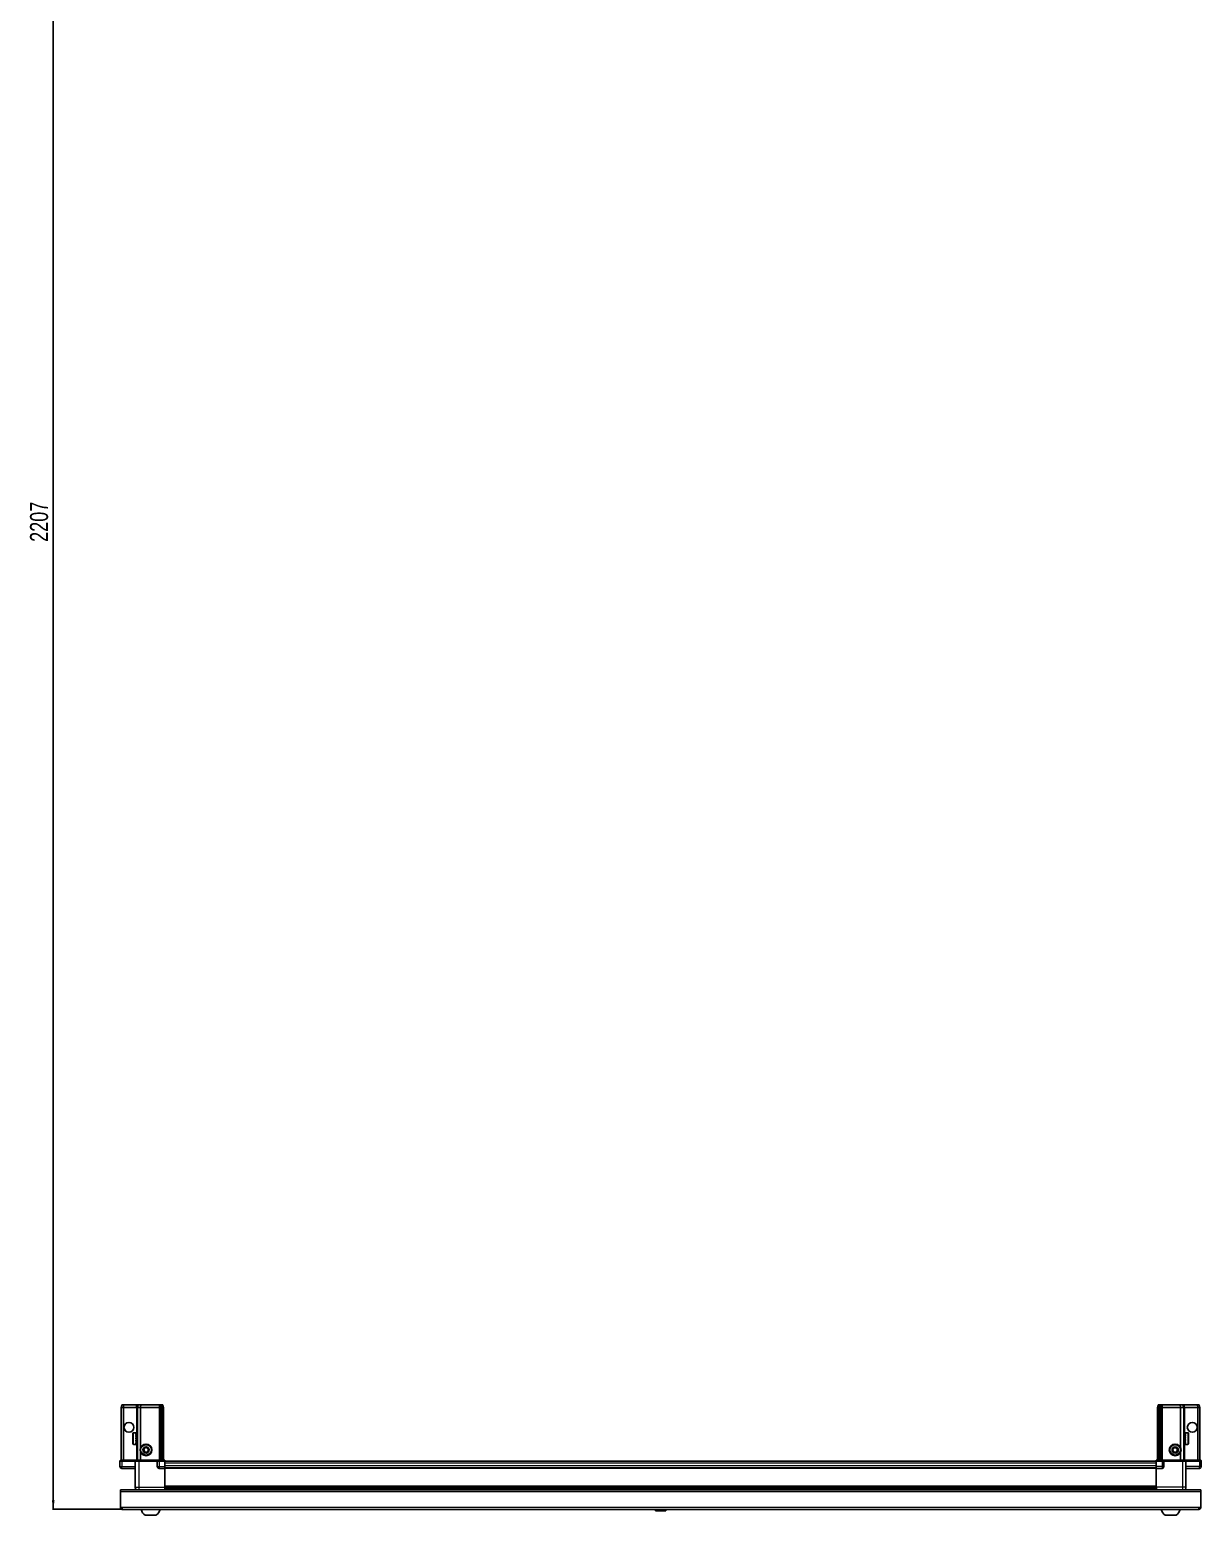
# Model space of a CAD drawing. Header units: millimetres. Extents: x 1319 to 6470, y -1638 to 1748.
# Drawn here: x 1375 to 2675, y -1638 to 11 of the extents above; entities that cross this region are included whole.
import ezdxf

# ---------------------------------------------------------------- set-up
doc = ezdxf.new("R2010")
doc.units = ezdxf.units.MM
doc.layers.add('FORMAT', color=7, linetype='Continuous')
doc.styles.add('SLDTEXTSTYLE0', font='TXT', dxfattribs={"width": 0.75})
doc.dimstyles.new('SLDDIMSTYLE0', dxfattribs={"dimtxt": 20, "dimasz": 10, "dimexe": 0, "dimexo": 0.0625, "dimgap": 5, "dimtad": 2, "dimdec": 1, "dimrnd": 1e-09, "dimzin": 12, "dimdsep": 46, "dimtxsty": 'SLDTEXTSTYLE0', "dimsah": 1, "dimcen": 0.09, "dimadec": 0, "dimazin": 3, "dimtfac": 1, "dimtofl": 0, "dimtmove": 0, "dimatfit": 3, "dimfxl": 0, "dimfrac": 2, "dimtolj": 1, "dimtzin": 12, "dimarcsym": 0})

# ---------------------------------------------------------------- blocks, each defined once
blk = doc.blocks.new('_D_9')
at = {"layer": 'FORMAT'}
for p, q in [((2068.9, 575.4), (1399.7, 575.4)), ((1400.7, 575.4), (1400.7, -1631.6)), ((1477.2, -1631.6), (1399.7, -1631.6))]:
    blk.add_line(p, q, dxfattribs=at)
for points in [[(1400.7, 575.4), (1399.1, 565.4), (1402.2, 565.4)], [(1400.7, -1631.6), (1402.2, -1621.6), (1399.1, -1621.6)]]:
    blk.add_solid(points, dxfattribs=at)
at = {"layer": 'FORMAT', "insert": (1374.9, -557.7), "char_height": 20, "attachment_point": 1, "rotation": 90, "style": 'SLDTEXTSTYLE0'}
blk.add_mtext('2207', dxfattribs=at)

msp = doc.modelspace()

# ---------------------------------------------------------------- linework, layer by layer
at = {"color": 7, "linetype": 'Continuous', "lineweight": 25}
for p, q in [((1476.16, -1518.62), (1476.96, -1515.62)), ((1476.96, -1515.62), (1478.81, -1515.62)), ((1478.66, -1518.62), (1478.81, -1515.62)), ((1478.81, -1515.62), (1493.16, -1515.62)), ((1493.16, -1515.62), (1494.96, -1515.62)), ((1494.16, -1518.62), (1494.96, -1515.62)), ((1494.96, -1515.62), (1497.99, -1515.62)), ((1497.99, -1515.62), (1497.66, -1518.62)), ((1497.99, -1515.62), (1518.16, -1515.62)), ((1518.16, -1515.62), (1519.96, -1515.62)), ((1519.96, -1515.62), (1519.16, -1518.62)), ((1519.96, -1515.62), (1520.7, -1515.62)), ((1520.7, -1515.62), (1520.16, -1518.62)), ((1520.7, -1515.62), (1521.2, -1515.62)), ((1521.2, -1515.62), (1521.66, -1518.62)), ((1521.2, -1515.62), (1522.35, -1515.62)), ((1522.35, -1515.62), (1523.16, -1518.62)), ((2626.96, -1515.62), (2626.16, -1518.62)), ((2628.11, -1515.62), (2626.96, -1515.62)), ((2628.11, -1515.62), (2627.66, -1518.62)), ((2628.61, -1515.62), (2628.11, -1515.62)), ((2628.61, -1515.62), (2629.16, -1518.62)), ((2629.35, -1515.62), (2628.61, -1515.62)), ((2629.35, -1515.62), (2630.16, -1518.62)), ((2631.16, -1515.62), (2629.35, -1515.62)), ((2651.32, -1515.62), (2631.16, -1515.62)), ((2651.32, -1515.62), (2651.66, -1518.62)), ((2654.35, -1515.62), (2651.32, -1515.62)), ((2655.16, -1518.62), (2654.35, -1515.62)), ((2656.16, -1515.62), (2654.35, -1515.62)), ((2670.5, -1515.62), (2656.16, -1515.62)), ((2670.66, -1518.62), (2670.5, -1515.62)), ((2672.35, -1515.62), (2670.5, -1515.62)), ((2673.16, -1518.62), (2672.35, -1515.62)), ((1476.16, -1518.62), (1476.16, -1576.92)), ((1478.66, -1518.62), (1476.16, -1518.62)), ((1493.16, -1518.62), (1478.66, -1518.62)), ((1478.66, -1518.62), (1478.66, -1576.92)), ((1494.16, -1518.62), (1493.16, -1518.62)), ((1497.66, -1518.62), (1494.16, -1518.62)), ((1494.16, -1518.62), (1494.16, -1576.92)), ((1497.66, -1518.62), (1497.66, -1563.12)), ((1518.16, -1518.62), (1497.66, -1518.62)), ((1519.16, -1518.62), (1518.16, -1518.62)), ((1519.16, -1518.62), (1519.16, -1576.92)), ((1520.16, -1518.62), (1519.16, -1518.62)), ((1520.16, -1518.62), (1520.16, -1576.92)), ((1521.66, -1518.62), (1520.16, -1518.62)), ((1521.66, -1518.62), (1521.66, -1576.92)), ((1523.16, -1518.62), (1521.66, -1518.62)), ((1523.16, -1518.62), (1523.16, -1576.92)), ((2626.16, -1518.62), (2627.66, -1518.62)), ((2626.16, -1518.62), (2626.16, -1576.92)), ((2627.66, -1518.62), (2629.16, -1518.62)), ((2627.66, -1518.62), (2627.66, -1576.92)), ((2629.16, -1518.62), (2630.16, -1518.62)), ((2629.16, -1518.62), (2629.16, -1576.92)), ((2630.16, -1518.62), (2630.16, -1576.92)), ((2630.16, -1518.62), (2631.16, -1518.62)), ((2631.16, -1518.62), (2651.66, -1518.62)), ((2651.66, -1518.62), (2651.66, -1563.12)), ((2651.66, -1518.62), (2655.16, -1518.62)), ((2655.16, -1518.62), (2655.16, -1576.92)), ((2655.16, -1518.62), (2656.16, -1518.62)), ((2656.16, -1518.62), (2670.66, -1518.62)), ((2670.66, -1518.62), (2673.16, -1518.62)), ((2670.66, -1518.62), (2670.66, -1576.92)), ((2673.16, -1518.62), (2673.16, -1576.92)), ((1488.96, -1558.82), (1488.96, -1547.42)), ((1492.16, -1546.62), (1489.76, -1546.62)), ((1492.16, -1546.62), (1492.16, -1546.63)), ((1492.16, -1546.63), (1492.66, -1546.63)), ((1492.16, -1546.81), (1492.66, -1546.81)), ((1492.16, -1546.81), (1492.16, -1547.03)), ((1492.16, -1547.03), (1492.66, -1547.03)), ((1492.16, -1547.61), (1492.66, -1547.61)), ((1492.16, -1547.61), (1492.16, -1548.03)), ((1492.16, -1548.03), (1492.66, -1548.03)), ((1492.16, -1548.94), (1492.66, -1548.94)), ((1492.16, -1548.94), (1492.16, -1549.53)), ((1492.16, -1549.53), (1492.66, -1549.53)), ((1492.66, -1546.81), (1492.66, -1546.63)), ((1492.66, -1547.03), (1492.66, -1546.81)), ((1492.66, -1547.61), (1492.66, -1547.03)), ((1492.66, -1548.03), (1492.66, -1547.61)), ((1492.66, -1548.94), (1492.66, -1548.03)), ((1492.76, -1548.72), (1492.66, -1548.72)), ((1492.66, -1549.53), (1492.66, -1548.94)), ((1492.66, -1550.68), (1492.66, -1549.53)), ((1492.76, -1557.52), (1492.76, -1548.72)), ((1493.64, -1549.81), (1493.16, -1549.12)), ((1493.16, -1557.12), (1493.16, -1549.12)), ((1494.12, -1549.12), (1493.64, -1549.81)), ((1493.64, -1556.43), (1493.64, -1549.81)), ((1494.16, -1549.12), (1494.12, -1549.12)), ((1494.12, -1557.12), (1494.12, -1549.12)), ((2655.19, -1549.12), (2655.16, -1549.12)), ((2655.67, -1549.81), (2655.19, -1549.12)), ((2655.19, -1549.12), (2655.19, -1557.12)), ((2656.16, -1549.12), (2655.67, -1549.81)), ((2655.67, -1549.81), (2655.67, -1556.43)), ((2656.16, -1549.12), (2656.16, -1557.12)), ((2656.66, -1548.72), (2656.56, -1548.72)), ((2656.56, -1548.72), (2656.56, -1557.52)), ((2659.56, -1546.62), (2656.66, -1546.62)), ((2657.16, -1546.62), (2656.66, -1546.62)), ((2656.66, -1546.62), (2656.66, -1546.67)), ((2656.66, -1546.67), (2656.66, -1546.95)), ((2657.16, -1546.67), (2656.66, -1546.67)), ((2657.16, -1546.95), (2656.66, -1546.95)), ((2656.66, -1546.95), (2656.66, -1547.23)), ((2657.16, -1547.23), (2656.66, -1547.23)), ((2656.66, -1547.23), (2656.66, -1547.89)), ((2657.16, -1547.89), (2656.66, -1547.89)), ((2656.66, -1547.89), (2656.66, -1548.36)), ((2656.66, -1548.36), (2656.66, -1549.34)), ((2657.16, -1548.36), (2656.66, -1548.36)), ((2657.16, -1549.34), (2656.66, -1549.34)), ((2656.66, -1549.34), (2656.66, -1549.96)), ((2656.66, -1549.96), (2656.66, -1551.16)), ((2657.16, -1549.96), (2656.66, -1549.96)), ((2657.16, -1546.67), (2657.16, -1546.62)), ((2657.16, -1547.23), (2657.16, -1546.95)), ((2657.16, -1548.36), (2657.16, -1547.89)), ((2657.16, -1549.96), (2657.16, -1549.34)), ((2660.36, -1547.42), (2660.36, -1558.82)), ((1489.76, -1559.62), (1492.16, -1559.62)), ((1492.16, -1550.68), (1492.66, -1550.68)), ((1492.16, -1550.68), (1492.16, -1551.38)), ((1492.16, -1551.38), (1492.66, -1551.38)), ((1492.16, -1552.67), (1492.66, -1552.67)), ((1492.16, -1552.67), (1492.16, -1553.4)), ((1492.16, -1552.81), (1492.66, -1552.81)), ((1492.16, -1553.31), (1492.66, -1553.31)), ((1492.16, -1553.4), (1492.66, -1553.4)), ((1492.16, -1554.69), (1492.66, -1554.69)), ((1492.16, -1554.69), (1492.16, -1555.4)), ((1492.16, -1555.4), (1492.66, -1555.4)), ((1492.16, -1556.56), (1492.66, -1556.56)), ((1492.16, -1556.56), (1492.16, -1557.17)), ((1492.16, -1557.17), (1492.66, -1557.17)), ((1492.16, -1558.1), (1492.66, -1558.1)), ((1492.16, -1558.1), (1492.16, -1558.54)), ((1492.16, -1558.54), (1492.66, -1558.54)), ((1492.16, -1559.15), (1492.66, -1559.15)), ((1492.16, -1559.15), (1492.16, -1559.38)), ((1492.16, -1559.38), (1492.66, -1559.38)), ((1492.16, -1559.6), (1492.66, -1559.6)), ((1492.16, -1559.6), (1492.16, -1559.62)), ((1492.16, -1559.61), (1492.66, -1559.61)), ((1492.66, -1551.38), (1492.66, -1550.68)), ((1492.66, -1552.67), (1492.66, -1551.38)), ((1492.66, -1552.81), (1492.66, -1552.67)), ((1492.66, -1553.4), (1492.66, -1553.31)), ((1492.66, -1554.69), (1492.66, -1553.4)), ((1492.66, -1555.4), (1492.66, -1554.69)), ((1492.66, -1556.56), (1492.66, -1555.4)), ((1492.66, -1557.17), (1492.66, -1556.56)), ((1492.66, -1558.1), (1492.66, -1557.17)), ((1492.66, -1557.52), (1492.76, -1557.52)), ((1492.66, -1558.54), (1492.66, -1558.1)), ((1492.66, -1559.15), (1492.66, -1558.54)), ((1492.66, -1559.38), (1492.66, -1559.15)), ((1492.66, -1559.6), (1492.66, -1559.38)), ((1492.66, -1559.61), (1492.66, -1559.6)), ((1493.16, -1557.12), (1493.64, -1556.43)), ((1493.64, -1556.43), (1494.12, -1557.12)), ((1494.12, -1557.12), (1494.16, -1557.12)), ((2655.16, -1557.12), (2655.19, -1557.12)), ((2655.19, -1557.12), (2655.67, -1556.43)), ((2655.67, -1556.43), (2656.16, -1557.12)), ((2656.56, -1557.52), (2656.66, -1557.52)), ((2657.16, -1551.16), (2656.66, -1551.16)), ((2656.66, -1551.16), (2656.66, -1551.79)), ((2657.16, -1551.79), (2656.66, -1551.79)), ((2656.66, -1551.87), (2656.66, -1553.17)), ((2657.16, -1551.87), (2656.66, -1551.87)), ((2657.16, -1553.17), (2656.66, -1553.17)), ((2657.16, -1553.65), (2656.66, -1553.65)), ((2656.66, -1553.65), (2656.66, -1553.91)), ((2656.66, -1553.91), (2656.66, -1555.17)), ((2657.16, -1553.91), (2656.66, -1553.91)), ((2657.16, -1555.17), (2656.66, -1555.17)), ((2656.66, -1555.17), (2656.66, -1555.86)), ((2656.66, -1555.86), (2656.66, -1556.98)), ((2657.16, -1555.86), (2656.66, -1555.86)), ((2657.16, -1556.98), (2656.66, -1556.98)), ((2656.66, -1556.98), (2656.66, -1557.55)), ((2656.66, -1557.55), (2656.66, -1558.41)), ((2657.16, -1557.55), (2656.66, -1557.55)), ((2657.16, -1558.41), (2656.66, -1558.41)), ((2656.66, -1558.41), (2656.66, -1558.8)), ((2656.66, -1558.8), (2656.66, -1559.32)), ((2657.16, -1558.8), (2656.66, -1558.8)), ((2657.16, -1559.32), (2656.66, -1559.32)), ((2656.66, -1559.32), (2656.66, -1559.5)), ((2656.66, -1559.5), (2656.66, -1559.62)), ((2657.16, -1559.5), (2656.66, -1559.5)), ((2656.66, -1559.62), (2659.56, -1559.62)), ((2657.16, -1551.87), (2657.16, -1551.16)), ((2657.16, -1553.91), (2657.16, -1553.17)), ((2657.16, -1555.86), (2657.16, -1555.17)), ((2657.16, -1557.55), (2657.16, -1556.98)), ((2657.16, -1558.8), (2657.16, -1558.41)), ((2657.16, -1559.5), (2657.16, -1559.32)), ((1475.16, -1576.92), (1474.66, -1577.79)), ((1474.66, -1578.12), (1474.66, -1577.79)), ((1474.66, -1578.12), (1476.66, -1578.12)), ((1474.66, -1578.12), (1474.66, -1584.12)), ((1476.66, -1576.92), (1475.16, -1576.92)), ((1476.66, -1576.92), (1491.46, -1576.92)), ((1491.46, -1578.12), (1476.66, -1578.12)), ((1476.66, -1578.12), (1491.46, -1578.12)), ((1491.46, -1576.92), (1491.66, -1576.92)), ((1491.66, -1578.12), (1491.46, -1578.12)), ((1491.66, -1578.12), (1491.66, -1576.92)), ((1491.66, -1576.92), (1495.66, -1576.92)), ((1495.66, -1578.12), (1491.66, -1578.12)), ((1491.66, -1578.12), (1491.66, -1607.12)), ((1495.66, -1576.92), (1515.96, -1576.92)), ((1515.96, -1578.12), (1495.66, -1578.12)), ((1497.66, -1568.12), (1497.66, -1576.92)), ((1515.96, -1576.92), (1516.16, -1576.92)), ((1516.16, -1578.12), (1515.96, -1578.12)), ((1516.16, -1578.12), (1516.16, -1576.92)), ((1516.83, -1576.92), (1516.16, -1576.92)), ((1516.16, -1578.12), (1518.16, -1578.12)), ((1516.16, -1578.12), (1516.16, -1584.12)), ((1516.83, -1576.92), (1524.66, -1576.92)), ((1524.66, -1577.79), (1518.16, -1577.79)), ((1524.66, -1578.12), (1518.16, -1578.12)), ((1518.16, -1578.12), (1524.66, -1578.12)), ((1524.66, -1576.92), (1524.66, -1577.79)), ((1524.66, -1577.79), (1524.66, -1577.79)), ((1524.66, -1578.12), (1524.66, -1577.79)), ((1524.66, -1578.12), (1524.66, -1578.12)), ((1524.66, -1578.12), (1524.66, -1584.12)), ((2624.66, -1578.27), (1524.66, -1578.27)), ((2624.66, -1577.79), (2624.66, -1576.92)), ((2624.66, -1576.92), (2632.48, -1576.92)), ((2624.66, -1578.12), (2624.66, -1577.79)), ((2631.16, -1577.79), (2624.66, -1577.79)), ((2631.16, -1578.12), (2624.66, -1578.12)), ((2624.66, -1578.12), (2624.66, -1584.12)), ((2631.16, -1578.12), (2633.16, -1578.12)), ((2633.16, -1578.12), (2631.16, -1578.12)), ((2633.16, -1576.92), (2632.48, -1576.92)), ((2633.16, -1578.12), (2633.16, -1576.92)), ((2633.16, -1576.92), (2633.36, -1576.92)), ((2633.36, -1578.12), (2633.16, -1578.12)), ((2633.16, -1578.12), (2633.16, -1584.12)), ((2633.36, -1576.92), (2653.66, -1576.92)), ((2653.66, -1578.12), (2633.36, -1578.12)), ((2651.66, -1568.12), (2651.66, -1576.92)), ((2653.66, -1576.92), (2657.66, -1576.92)), ((2657.66, -1578.12), (2653.66, -1578.12)), ((2657.66, -1578.12), (2657.66, -1576.92)), ((2657.66, -1576.92), (2657.86, -1576.92)), ((2657.86, -1578.12), (2657.66, -1578.12)), ((2657.66, -1578.12), (2657.66, -1607.12)), ((2657.86, -1576.92), (2672.66, -1576.92)), ((2672.66, -1578.12), (2657.86, -1578.12)), ((2674.16, -1576.92), (2672.66, -1576.92)), ((2672.66, -1578.12), (2674.66, -1578.12)), ((2674.66, -1577.79), (2674.16, -1576.92)), ((2674.66, -1577.79), (2674.16, -1576.92)), ((2674.66, -1578.12), (2674.66, -1577.79)), ((2674.66, -1578.12), (2674.66, -1577.79)), ((2674.66, -1578.12), (2674.66, -1578.12)), ((2674.66, -1578.12), (2674.66, -1584.12)), ((1491.66, -1586.12), (1476.66, -1586.12)), ((1524.66, -1586.12), (1518.16, -1586.12)), ((1524.66, -1584.12), (1524.66, -1586.12)), ((2624.66, -1585.47), (1524.66, -1585.47)), ((1524.66, -1607.12), (1524.66, -1586.12)), ((2624.66, -1584.12), (2624.66, -1586.12)), ((2624.66, -1586.12), (2631.16, -1586.12)), ((2624.66, -1607.12), (2624.66, -1586.12)), ((2657.66, -1586.12), (2672.66, -1586.12)), ((1475.16, -1610.12), (2674.16, -1610.12)), ((1475.16, -1612.22), (1475.16, -1610.12)), ((1475.16, -1629.52), (1475.16, -1612.22)), ((1490.16, -1610.02), (1477.26, -1610.02)), ((1490.16, -1610.02), (1490.16, -1610.12)), ((1524.66, -1608.14), (2624.66, -1608.14)), ((1524.66, -1608.18), (2624.66, -1608.18)), ((1548.53, -1609.97), (1524.66, -1609.97)), ((1543.16, -1610.12), (1543.16, -1609.97)), ((1543.2, -1610.12), (1543.2, -1609.97)), ((1543.47, -1610.12), (1543.47, -1609.97)), ((1543.73, -1610.12), (1543.73, -1609.97)), ((1544.38, -1610.12), (1544.38, -1609.97)), ((1544.84, -1610.12), (1544.84, -1609.97)), ((1545.81, -1610.12), (1545.81, -1609.97)), ((1546.43, -1610.12), (1546.43, -1609.97)), ((1547.62, -1610.12), (1547.62, -1609.97)), ((1548.28, -1610.12), (1548.28, -1609.97)), ((1548.33, -1610.12), (1548.33, -1609.97)), ((1549.62, -1609.97), (1548.53, -1609.97)), ((1550.35, -1609.97), (1549.62, -1609.97)), ((1549.62, -1610.12), (1549.62, -1609.97)), ((1549.62, -1609.97), (1549.62, -1609.97)), ((1549.63, -1610.12), (1549.63, -1609.97)), ((1550.13, -1610.12), (1550.13, -1609.97)), ((1550.36, -1609.97), (1550.35, -1609.97)), ((1550.36, -1610.12), (1550.36, -1609.97)), ((1550.78, -1609.97), (1550.36, -1609.97)), ((2598.53, -1609.97), (1550.78, -1609.97)), ((1551.63, -1610.12), (1551.63, -1609.97)), ((1552.32, -1610.12), (1552.32, -1609.97)), ((1553.45, -1610.12), (1553.45, -1609.97)), ((1554.02, -1610.12), (1554.02, -1609.97)), ((1554.9, -1610.12), (1554.9, -1609.97)), ((1555.3, -1610.12), (1555.3, -1609.97)), ((1555.83, -1610.12), (1555.83, -1609.97)), ((1556.02, -1610.12), (1556.02, -1609.97)), ((1556.16, -1610.12), (1556.16, -1609.97)), ((2593.16, -1610.12), (2593.16, -1609.97)), ((2593.33, -1610.12), (2593.33, -1609.97)), ((2593.54, -1610.12), (2593.54, -1609.97)), ((2594.1, -1610.12), (2594.1, -1609.97)), ((2594.52, -1610.12), (2594.52, -1609.97)), ((2595.42, -1610.12), (2595.42, -1609.97)), ((2596, -1610.12), (2596, -1609.97)), ((2597.15, -1610.12), (2597.15, -1609.97)), ((2597.84, -1610.12), (2597.84, -1609.97)), ((2599.12, -1609.97), (2598.53, -1609.97)), ((2599.12, -1610.12), (2599.12, -1609.97)), ((2599.13, -1609.97), (2599.12, -1609.97)), ((2599.86, -1609.97), (2599.13, -1609.97)), ((2599.29, -1610.12), (2599.29, -1609.97)), ((2599.79, -1610.12), (2599.79, -1609.97)), ((2599.86, -1610.12), (2599.86, -1609.97)), ((2600.78, -1609.97), (2599.86, -1609.97)), ((2599.86, -1609.97), (2599.86, -1609.97)), ((2624.66, -1609.97), (2600.78, -1609.97)), ((2601.15, -1610.12), (2601.15, -1609.97)), ((2601.86, -1610.12), (2601.86, -1609.97)), ((2603.03, -1610.12), (2603.03, -1609.97)), ((2603.64, -1610.12), (2603.64, -1609.97)), ((2604.58, -1610.12), (2604.58, -1609.97)), ((2605.03, -1610.12), (2605.03, -1609.97)), ((2605.65, -1610.12), (2605.65, -1609.97)), ((2605.9, -1610.12), (2605.9, -1609.97)), ((2606.14, -1610.12), (2606.14, -1609.97)), ((2606.15, -1610.12), (2606.15, -1609.97)), ((2624.81, -1610.12), (2624.81, -1607.12)), ((2659.16, -1610.02), (2659.16, -1610.12)), ((2659.16, -1610.02), (2672.06, -1610.02)), ((2674.16, -1610.12), (2674.16, -1612.22)), ((2674.16, -1612.22), (2674.16, -1629.52)), ((1477.26, -1629.52), (1475.16, -1629.52)), ((1477.26, -1629.52), (1477.26, -1631.62)), ((2672.06, -1631.62), (1477.26, -1631.62)), ((2069.86, -1631.62), (2068.87, -1632.6)), ((2080.44, -1632.6), (2079.46, -1631.62)), ((2674.16, -1629.52), (2672.06, -1629.52)), ((2672.06, -1631.62), (2672.06, -1629.52)), ((1502.66, -1638.22), (1514.66, -1638.22)), ((2068.87, -1632.6), (2068.87, -1633.12)), ((2080.44, -1632.6), (2068.87, -1632.6)), ((2080.44, -1633.12), (2068.87, -1633.12)), ((2080.44, -1633.12), (2080.44, -1632.6)), ((2634.66, -1638.22), (2646.66, -1638.22))]:
    msp.add_line(p, q, dxfattribs=at)
at = {"color": 8, "linetype": 'Continuous', "lineweight": 18}
for p, q in [((1493.16, -1518.62), (1493.16, -1515.62)), ((1518.16, -1515.62), (1518.16, -1518.62)), ((2631.16, -1515.62), (2631.16, -1518.62)), ((2656.16, -1518.62), (2656.16, -1515.62)), ((1493.16, -1518.62), (1493.16, -1549.12)), ((1518.16, -1518.62), (1518.16, -1576.92)), ((2631.16, -1518.62), (2631.16, -1576.92)), ((2656.16, -1518.62), (2656.16, -1549.12)), ((1489.76, -1559.62), (1489.76, -1546.62)), ((2659.56, -1546.62), (2659.56, -1559.62)), ((1493.16, -1557.12), (1493.16, -1576.92)), ((2656.16, -1557.12), (2656.16, -1576.92)), ((1476.66, -1578.12), (1476.66, -1576.92)), ((1476.66, -1578.12), (1476.66, -1584.12)), ((1491.46, -1578.12), (1491.46, -1576.92)), ((1495.66, -1578.12), (1495.66, -1576.92)), ((1495.66, -1578.12), (1495.66, -1607.12)), ((1515.96, -1578.12), (1515.96, -1576.92)), ((1518.16, -1578.12), (1518.16, -1577.79)), ((1518.16, -1578.12), (1518.16, -1584.12)), ((1524.66, -1578.12), (1524.66, -1577.79)), ((2624.66, -1580.27), (1524.66, -1580.27)), ((2631.16, -1578.12), (2631.16, -1577.79)), ((2631.16, -1578.12), (2631.16, -1584.12)), ((2633.36, -1576.92), (2633.36, -1578.12)), ((2653.66, -1578.12), (2653.66, -1576.92)), ((2653.66, -1578.12), (2653.66, -1607.12)), ((2657.86, -1576.92), (2657.86, -1578.12)), ((2672.66, -1578.12), (2672.66, -1576.92)), ((2672.66, -1578.12), (2672.66, -1584.12)), ((1474.66, -1584.12), (1476.66, -1584.12)), ((1476.66, -1584.12), (1491.66, -1584.12)), ((1476.66, -1586.12), (1476.66, -1584.12)), ((1516.16, -1584.12), (1518.16, -1584.12)), ((1518.16, -1584.12), (1524.66, -1584.12)), ((1518.16, -1584.12), (1518.16, -1586.12)), ((2624.66, -1583.47), (1524.66, -1583.47)), ((2624.66, -1586.12), (1524.66, -1586.12)), ((2631.16, -1584.12), (2624.66, -1584.12)), ((2633.16, -1584.12), (2631.16, -1584.12)), ((2631.16, -1584.12), (2631.16, -1586.12)), ((2672.66, -1584.12), (2657.66, -1584.12)), ((2674.66, -1584.12), (2672.66, -1584.12)), ((2672.66, -1586.12), (2672.66, -1584.12)), ((2674.16, -1612.22), (1475.16, -1612.22)), ((1477.26, -1610.12), (1477.26, -1610.02)), ((1495.66, -1607.12), (1524.66, -1607.12)), ((1524.66, -1605.52), (2624.66, -1605.52)), ((2624.66, -1606.94), (1524.66, -1606.94)), ((1524.66, -1609.38), (2624.66, -1609.38)), ((2653.66, -1607.12), (2624.66, -1607.12)), ((2672.06, -1610.12), (2672.06, -1610.02)), ((2672.06, -1629.52), (1477.26, -1629.52))]:
    msp.add_line(p, q, dxfattribs=at)
at = {"color": 7, "linetype": 'Continuous', "lineweight": 25, "flags": 128}
for points in [[(1477.26, -1610.02), (1476.85, -1610.06), (1476.62, -1610.12)], [(2672.7, -1610.12), (2672.47, -1610.06), (2672.06, -1610.02)]]:
    msp.add_lwpolyline(points, dxfattribs=at)
at = {"color": 7, "linetype": 'Continuous', "lineweight": 25}
for centre, radius in [((1484.66, -1540.62), 5.5), ((2664.66, -1540.62), 5.5), ((1503.66, -1565.62), 6.5), ((1503.66, -1565.62), 3.46), ((2645.66, -1565.62), 6.5), ((2645.66, -1565.62), 3.46)]:
    msp.add_circle(centre, radius, dxfattribs=at)
at = {"color": 8, "linetype": 'Continuous', "lineweight": 18}
for centre in [(1503.66, -1565.62), (2645.66, -1565.62)]:
    msp.add_circle(centre, 5.7, dxfattribs=at)
at = {"color": 7, "linetype": 'Continuous', "lineweight": 25}
for centre, radius, start, end in [((1489.76, -1547.42), 0.8, 90, 180), ((1493.16, -1548.72), 0.4, 180, 270), ((2656.16, -1548.72), 0.4, 270, 360), ((2659.56, -1547.42), 0.8, 0, 90), ((1489.76, -1558.82), 0.8, 180, 270), ((1493.16, -1557.52), 0.4, 90, 180), ((1503.66, -1565.62), 2.5, 147.37605, 207.37605), ((1503.66, -1565.62), 2.5, 87.37605, 147.37605), ((1503.66, -1565.62), 2.5, 27.37605, 87.37605), ((1503.66, -1565.62), 2.5, 327.37605, 27.37605), ((2645.66, -1565.62), 2.5, 134.67671, 194.67671), ((2645.66, -1565.62), 2.5, 194.67671, 254.67671), ((2645.66, -1565.62), 2.5, 74.67671, 134.67671), ((2645.66, -1565.62), 2.5, 14.67671, 74.67671), ((2645.66, -1565.62), 2.5, 314.67671, 14.67671), ((2656.16, -1557.52), 0.4, 0, 90), ((2659.56, -1558.82), 0.8, 270, 0), ((1503.66, -1565.62), 2.5, 207.37605, 267.37605), ((1503.66, -1565.62), 2.5, 267.37605, 327.37605), ((2645.66, -1565.62), 2.5, 254.67671, 314.67671), ((1476.66, -1584.12), 2, 180, 270), ((1518.16, -1584.12), 2, 180, 270), ((2631.16, -1584.12), 2, 270, 0), ((2672.66, -1584.12), 2, 270, 0), ((1477.26, -1629.52), 2.1, 180, 270), ((1477.26, -1629.52), 0.6, 180, 270), ((1509.68, -1628.6), 11.91, 194.70035, 233.8734), ((1507.63, -1628.6), 11.91, 306.1266, 345.29965), ((2641.68, -1628.6), 11.91, 194.70035, 233.8734), ((2639.63, -1628.6), 11.91, 306.1266, 345.29965), ((2672.06, -1629.52), 2.1, 270, 360), ((2672.06, -1629.52), 0.6, 270, 0)]:
    msp.add_arc(centre, radius, start, end, dxfattribs=at)
for centre, start_param, end_param in [((1518.16, -1574.32), 2.4188584, 3.1415927), ((2631.16, -1574.32), 3.1415927, 3.8643269)]:
    msp.add_ellipse(centre, major_axis=(0, 3.46), ratio=0.5773503, start_param=start_param, end_param=end_param, dxfattribs=at)
for points, knots in [([(1500.77, -1565.49), (1501.05, -1565.05), (1501.57, -1564.24), (1502.09, -1563.43), (1502.33, -1563.06)], [0, 0, 0, 0, 0.53468586, 1, 1, 1, 1]), ([(1502.1, -1568.05), (1502.04, -1567.94), (1501.77, -1567.41), (1501.31, -1566.52), (1500.93, -1565.79), (1500.77, -1565.49)], [0, 0, 0, 0, 0.1331247, 0.6370994, 1, 1, 1, 1]), ([(1502.33, -1563.06), (1502.85, -1563.08), (1503.81, -1563.12), (1504.77, -1563.17), (1505.21, -1563.19)], [0, 0, 0, 0, 0.5346859, 1, 1, 1, 1]), ([(1506.54, -1565.75), (1506.26, -1566.19), (1505.74, -1567), (1505.23, -1567.81), (1504.98, -1568.18)], [0, 0, 0, 0, 0.5346859, 1, 1, 1, 1]), ([(1505.21, -1563.19), (1505.37, -1563.49), (1505.75, -1564.23), (1506.21, -1565.11), (1506.48, -1565.64), (1506.54, -1565.75)], [0, 0, 0, 0, 0.36290056, 0.86687533, 1, 1, 1, 1]), ([(2642.87, -1564.86), (2643.24, -1564.49), (2643.93, -1563.82), (2644.61, -1563.14), (2644.93, -1562.83)], [0, 0, 0, 0, 0.5346859, 1, 1, 1, 1]), ([(2643.6, -1567.65), (2643.52, -1567.32), (2643.31, -1566.52), (2643.06, -1565.56), (2642.9, -1564.98), (2642.87, -1564.86)], [0, 0, 0, 0, 0.3629006, 0.8668753, 1, 1, 1, 1]), ([(2644.93, -1562.83), (2645.42, -1562.96), (2646.35, -1563.22), (2647.28, -1563.47), (2647.71, -1563.59)], [0, 0, 0, 0, 0.5346859, 1, 1, 1, 1]), ([(2648.44, -1566.38), (2648.07, -1566.74), (2647.39, -1567.42), (2646.71, -1568.1), (2646.39, -1568.41)], [0, 0, 0, 0, 0.53468586, 1, 1, 1, 1]), ([(2647.71, -1563.59), (2647.74, -1563.71), (2647.89, -1564.29), (2648.15, -1565.25), (2648.35, -1566.05), (2648.44, -1566.38)], [0, 0, 0, 0, 0.1331247, 0.6370994, 1, 1, 1, 1]), ([(1504.98, -1568.18), (1504.47, -1568.16), (1503.51, -1568.11), (1502.55, -1568.07), (1502.1, -1568.05)], [0, 0, 0, 0, 0.5346859, 1, 1, 1, 1]), ([(2646.39, -1568.41), (2645.89, -1568.28), (2644.96, -1568.02), (2644.04, -1567.77), (2643.6, -1567.65)], [0, 0, 0, 0, 0.53468586, 1, 1, 1, 1]), ([(1491.66, -1607.12), (1491.7, -1607.56), (1491.78, -1608.24), (1492.21, -1609.05), (1492.67, -1609.61), (1493.07, -1609.97), (1493.33, -1610.1), (1493.38, -1610.12)], [0, 0, 0, 0, 0.3630185, 0.5584377, 0.7580039, 0.9575702, 1, 1, 1, 1]), ([(1524.66, -1607.12), (1524.66, -1607.51), (1524.66, -1608.31), (1524.66, -1609.32), (1524.66, -1609.95), (1524.66, -1610.11), (1524.66, -1610.12)], [0, 0, 0, 0, 0.3255201, 0.6510403, 0.9765604, 1, 1, 1, 1]), ([(2624.66, -1607.12), (2624.66, -1607.51), (2624.66, -1608.31), (2624.66, -1609.32), (2624.66, -1609.95), (2624.66, -1610.11), (2624.66, -1610.12)], [0, 0, 0, 0, 0.3255201, 0.6510403, 0.9765604, 1, 1, 1, 1]), ([(2657.66, -1607.12), (2657.61, -1607.56), (2657.54, -1608.24), (2657.1, -1609.05), (2656.65, -1609.61), (2656.24, -1609.97), (2655.98, -1610.1), (2655.94, -1610.12)], [0, 0, 0, 0, 0.36301846, 0.55843766, 0.75800394, 0.95757021, 1, 1, 1, 1])]:
    msp.add_open_spline(points, degree=3, knots=knots, dxfattribs=at)
at = {"color": 8, "linetype": 'Continuous', "lineweight": 18}
for points in [[(1491.66, -1607.12), (1491.72, -1607.12), (1491.84, -1607.12), (1492.76, -1607.12), (1494.08, -1607.12), (1495.13, -1607.12), (1495.66, -1607.12)], [(2657.66, -1607.12), (2657.6, -1607.12), (2657.48, -1607.12), (2656.55, -1607.12), (2655.23, -1607.12), (2654.18, -1607.12), (2653.66, -1607.12)]]:
    msp.add_open_spline(points, degree=3, dxfattribs=at)
for points in [[(1495.66, -1607.12), (1495.66, -1607.56), (1495.66, -1608.24), (1495.66, -1609.05), (1495.66, -1609.61), (1495.66, -1609.97), (1495.66, -1610.1), (1495.66, -1610.12)], [(2653.66, -1607.12), (2653.66, -1607.56), (2653.66, -1608.24), (2653.66, -1609.05), (2653.66, -1609.61), (2653.66, -1609.97), (2653.66, -1610.1), (2653.66, -1610.12)]]:
    msp.add_open_spline(points, degree=3, knots=[0, 0, 0, 0, 0.3630185, 0.5584377, 0.7580039, 0.9575702, 1, 1, 1, 1], dxfattribs=at)

# ---------------------------------------------------------------- dimensions: what is measured, and where the dimension line sits
at = {"layer": 'FORMAT'}
dim = msp.add_linear_dim(base=(1400.66, -1631.62), p1=(2068.87, 575.38), p2=(1477.26, -1631.62), angle=90, dimstyle='SLDDIMSTYLE0', dxfattribs=at)
dim.commit()
dim.dimension.update_dxf_attribs({"geometry": '_D_9', "text_midpoint": (1400.66, -528.12), "dimtype": 160})

doc.saveas('drawing.dxf')
